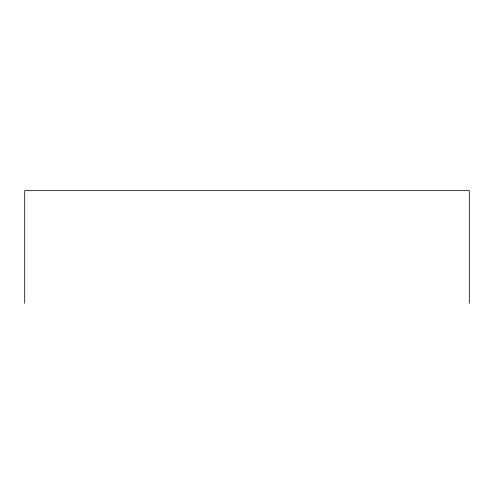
<?xml version="1.0" encoding="UTF-8"?>
<svg xmlns="http://www.w3.org/2000/svg" width="494" height="494" viewBox="0 0 494 494"><rect width="100%" height="100%" fill="white"/><g stroke="black" fill="none" stroke-linecap="round" stroke-linejoin="round"><path stroke-width="0.74" d="M469.3 303.353L469.3 190.647L24.7 190.647L24.7 303.353"/></g></svg>
